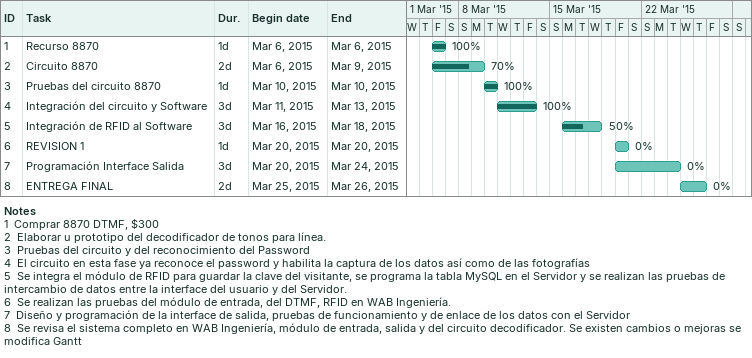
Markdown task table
| ID | Task | Duration | Start | Finish | % complete |
|---|---|---|---|---|---|
| 1 | Recurso 8870 | 1d | 2015-03-06 | 2015-03-06 | 100 |
| 2 | Circuito 8870 | 2d | 2015-03-06 | 2015-03-09 | 70 |
| 3 | Pruebas del circuito 8870 | 1d | 2015-03-10 | 2015-03-10 | 100 |
| 4 | Integración del circuito y Software | 3d | 2015-03-11 | 2015-03-13 | 100 |
| 5 | Integración de RFID al Software | 3d | 2015-03-16 | 2015-03-18 | 50 |
| 6 | REVISION 1 | 1d | 2015-03-20 | 2015-03-20 | 0 |
| 7 | Programación Interface Salida | 3d | 2015-03-20 | 2015-03-24 | 0 |
| 8 | ENTREGA FINAL | 2d | 2015-03-25 | 2015-03-26 | 0 |

Notes
- 1: Comprar 8870 DTMF, $300
- 2: Elaborar u prototipo del decodificador de tonos para línea.
- 3: Pruebas del circuito y del reconocimiento del Password
- 4: El circuito en esta fase ya reconoce el password y habilita la captura de los datos así como de las fotografías
- 5: Se integra el módulo de RFID para guardar la clave del visitante, se programa la tabla MySQL en el Servidor y se realizan las pruebas de intercambio de datos entre la interface del usuario y del Servidor.
- 6: Se realizan las pruebas del módulo de entrada, del DTMF, RFID en WAB Ingeniería.
- 7: Diseño y programación de la interface de salida, pruebas de funcionamiento y de enlace de los datos con el Servidor
- 8: Se revisa el sistema completo en WAB Ingeniería, módulo de entrada, salida y del circuito decodificador. Se existen cambios o mejoras se modifica Gantt
